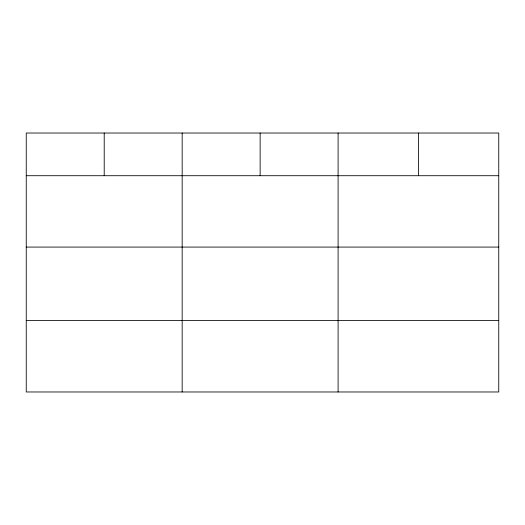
<?xml version="1.0" encoding="UTF-8"?>
<svg xmlns="http://www.w3.org/2000/svg" width="525" height="525" viewBox="0 0 525 525"><rect width="100%" height="100%" fill="white"/><g stroke="black" fill="none" stroke-linecap="round" stroke-linejoin="round"><path stroke-width="0.79" d="M498.75 247.078L498.75 133.028L26.25 133.028L26.25 391.972L498.75 391.972L498.75 247.078L26.25 247.078M26.25 175.711L498.75 175.711M26.25 320.604L498.75 320.604M418.425 133.028L418.425 175.711M338.1 133.028L338.1 391.972M260.137 133.028L260.137 175.711M182.175 133.028L182.175 391.972M104.213 133.028L104.213 175.711"/></g></svg>
